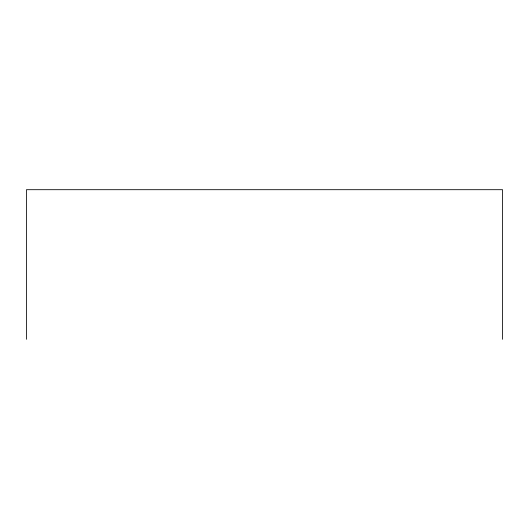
<?xml version="1.0" encoding="UTF-8"?>
<svg xmlns="http://www.w3.org/2000/svg" width="529" height="529" viewBox="0 0 529 529"><rect width="100%" height="100%" fill="white"/><g stroke="black" fill="none" stroke-linecap="round" stroke-linejoin="round"><path stroke-width="0.79" d="M502.55 339.307L502.55 189.693L26.45 189.693L26.45 339.307"/></g></svg>
